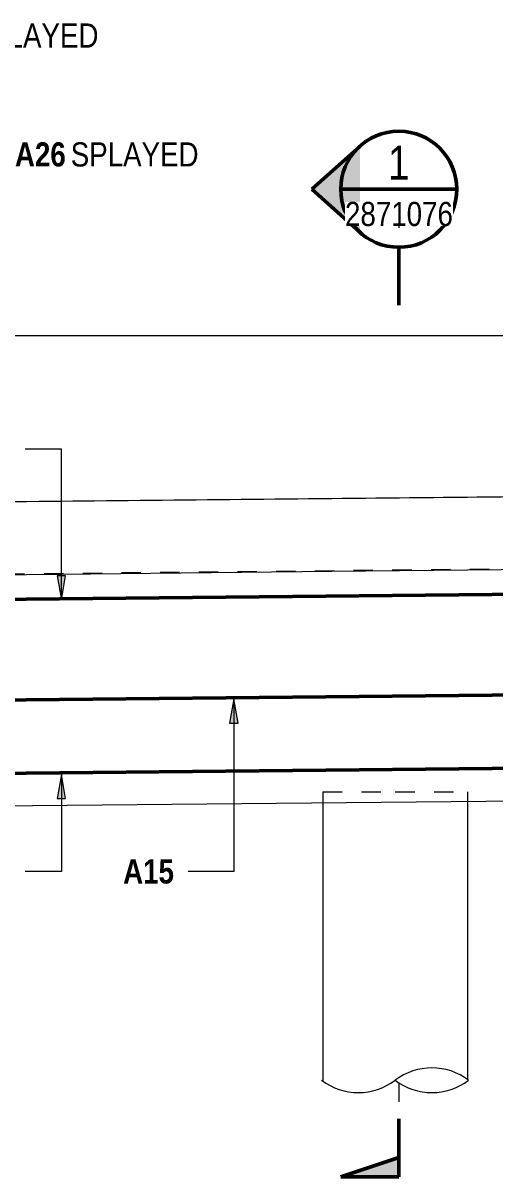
# Model space of a CAD drawing. Header units: metres. Extents: x -1691 to -1596, y 2 to 594.
# Drawn here: x -1643.13 to -1640.7, y 15.79 to 21.75 of the extents above; entities that cross this region are included whole.
import ezdxf

# ---------------------------------------------------------------- set-up
doc = ezdxf.new("R2010")
doc.units = ezdxf.units.M
doc.linetypes.add('Dot_Section Line', pattern=[0.02, 0, -0.02])
doc.linetypes.add('JacobsDash', pattern=[0.0045, 0.003, -0.0015])
for name, color, linetype, lineweight in [('BRIDGE-ABUTMENT-CONC', 7, 'Continuous', 50), ('BRIDGE-FRAMING-LINE-18-HID', 7, 'JacobsDash', 18), ('D-BDGE', 7, 'Continuous', 13), ('D-BDGE-FLOOR', 7, 'Continuous', 50), ('D-BDGE-FLOOR-PAT', 7, 'Continuous', 50), ('D-BDGE-FNDN-LINES-18-HID', 7, 'JacobsDash', 18), ('D-BDGE-FNDN-PILE-CONC', 7, 'Continuous', 50), ('D-BDGE-LINE', 7, 'Continuous', 9), ('D-ENHA-ANNO-TEXT', 7, 'Continuous', 9), ('D-ENHA-TEXT', 7, 'Continuous', 9)]:
    doc.layers.add(name, color=color, linetype=linetype, lineweight=lineweight)
doc.styles.add('Arial Narrow', font='ARIALN.TTF', dxfattribs={"height": 0.125})
doc.styles.add('Arial Narrow_1', font='ARIALN.TTF', dxfattribs={"height": 0.175})
doc.styles.add('Arial Narrow_B', font='ARIALNB.TTF', dxfattribs={"height": 0.125})

# ---------------------------------------------------------------- blocks, each defined once
blk = doc.blocks.new('01_SFO_FRP_Pile_CastInPlace_CS - CAST-IN-PLACE PILE - 0750-V5-DRG-1076 - ABUTMENT B ELEVATION REINFORCEMENT')
at = {"layer": 'D-BDGE-FNDN-LINES-18-HID'}
for p, q in [((-1683.4336, 17.7797), (-1683.4336, 17.7213)), ((-1683.4336, 17.7797), (-1683.0587, 17.7797)), ((-1683.4336, 17.7797), (-1683.0588, 17.7797)), ((-1683.0587, 17.7797), (-1682.6836, 17.7797)), ((-1683.0586, 17.7797), (-1682.6836, 17.7797)), ((-1682.6836, 17.7289), (-1682.6836, 17.7797))]:
    blk.add_line(p, q, dxfattribs=at)
at = {"layer": 'D-BDGE-FNDN-PILE-CONC', "lineweight": 18}
for p, q in [((-1683.4336, 17.7213), (-1683.4336, 16.2846)), ((-1682.6836, 16.2908), (-1682.6836, 17.7288))]:
    blk.add_line(p, q, dxfattribs=at)
blk = doc.blocks.new('T2DExtentArrowReinf_v1 - Extent-7486260-DRG-1076 - ABUTMENT B ELEVATION REINFORCEMENT')
at = {"layer": 'D-BDGE-LINE'}
blk.add_line((-1686.0633, 20.1388), (-1673.294, 20.1388), dxfattribs=at)
blk = doc.blocks.new('CS_DET_Pile-Column_BreakLine - CS_Tubular BreakLine-5901100-DRG-1076 - ABUTMENT B ELEVATION REINFORCEMENT')
at = {"layer": 'D-BDGE-LINE', "lineweight": 18}
for centre, start, end in [((-1688.2227, 16.0128), 52.95733, 127.04267), ((-1688.6027, 16.5163), 232.95733, 307.04267), ((-1688.2227, 16.5163), 232.95733, 307.04267)]:
    blk.add_arc(centre, 0.3154, start, end, dxfattribs=at)
blk = doc.blocks.new('Section - sectionTail-4870194-DRG-1076 - ABUTMENT B ELEVATION REINFORCEMENT')
at = {"layer": 'D-ENHA-ANNO-TEXT'}
blk.add_hatch(color=256, dxfattribs=at).paths.add_polyline_path([(-1683.3408, 15.7884), (-1683.0408, 15.8884), (-1683.0408, 15.7884)])
at = {"layer": 'D-ENHA-ANNO-TEXT', "lineweight": 50}
for p, q in [((-1683.0408, 15.7884), (-1683.0408, 16.0884)), ((-1683.0408, 15.8884), (-1683.3408, 15.7884)), ((-1683.0408, 15.7884), (-1683.0408, 15.8884)), ((-1683.3408, 15.7884), (-1683.0408, 15.7884))]:
    blk.add_line(p, q, dxfattribs=at)
blk = doc.blocks.new('Section - SectionHead-4898858-DRG-1076 - ABUTMENT B ELEVATION REINFORCEMENT')
at = {"layer": 'D-ENHA-ANNO-TEXT'}
h = blk.add_hatch(color=256, dxfattribs=at)
edge = h.paths.add_edge_path()
edge.add_line((-1683.4908, 20.8946), (-1683.2409, 20.671))
edge.add_arc((-1683.0408, 20.8946), 0.3, 131.82771, 228.17229, ccw=False)
edge.add_line((-1683.2409, 21.1182), (-1683.4908, 20.8946))
at = {"layer": 'D-ENHA-ANNO-TEXT', "lineweight": 50}
for p, q in [((-1683.4908, 20.8946), (-1683.2409, 21.1182)), ((-1683.2409, 20.671), (-1683.4908, 20.8946)), ((-1683.0408, 20.5946), (-1683.0408, 20.2946))]:
    blk.add_line(p, q, dxfattribs=at)
for start, end in [(90, 270), (270, 90)]:
    blk.add_arc((-1683.0408, 20.8946), 0.3, start, end, dxfattribs=at)

msp = doc.modelspace()

# ---------------------------------------------------------------- hatches: boundary and pattern name
at = {"layer": 'D-BDGE-FLOOR-PAT', "true_color": 0xe1e1e1}
msp.add_hatch(color=254, dxfattribs=at).paths.add_polyline_path([(-1647.1477, 19.2384), (-1634.5253, 19.3645), (-1634.5251, 19.3675), (-1647.0607, 19.2421)])
at = {"layer": 'D-ENHA-TEXT'}
for points in [[(-1642.9354, 18.7718), (-1642.9133, 18.8968), (-1642.9574, 18.8968)], [(-1642.0443, 18.2595), (-1642.0663, 18.1345), (-1642.0223, 18.1345)], [(-1642.9354, 17.8691), (-1642.9574, 17.7441), (-1642.9133, 17.7441)]]:
    msp.add_hatch(color=256, dxfattribs=at).paths.add_polyline_path(points)

# ---------------------------------------------------------------- linework, layer by layer
at = {"layer": 'BRIDGE-ABUTMENT-CONC', "lineweight": 9}
msp.add_line((-1634.5256, 17.7922), (-1647.1438, 17.6654), dxfattribs=at)
at = {"layer": 'BRIDGE-FRAMING-LINE-18-HID', "color": 8, "lineweight": 9, "true_color": 0x808080}
msp.add_line((-1634.5256, 18.9923), (-1647.1438, 18.8655), dxfattribs=at)
at = {"layer": 'D-BDGE', "lineweight": 50}
for p, q in [((-1634.6101, 18.8614), (-1646.2439, 18.7445)), ((-1644.6939, 18.2391), (-1634.5252, 18.3414)), ((-1646.2439, 17.8445), (-1634.6101, 17.9615))]:
    msp.add_line(p, q, dxfattribs=at)
at = {"layer": 'D-BDGE-FLOOR', "color": 252, "lineweight": 9, "true_color": 0x888888, "flags": 128}
for points in [[(-1634.5253, 19.3645), (-1635.9278, 19.3505), (-1637.3303, 19.3365), (-1638.7328, 19.3225), (-1640.1353, 19.3085), (-1641.5378, 19.2945), (-1642.9403, 19.2805), (-1644.3428, 19.2664), (-1645.7452, 19.2524), (-1647.1477, 19.2384)], [(-1647.0527, 19.2424), (-1645.6607, 19.2563), (-1644.2688, 19.2702), (-1642.8768, 19.2841), (-1641.4849, 19.298), (-1640.0929, 19.3119), (-1638.701, 19.3258), (-1637.309, 19.3397), (-1635.9171, 19.3536), (-1634.5251, 19.3675)], [(-1647.1477, 18.8634), (-1645.7452, 18.8774), (-1644.3428, 18.8914), (-1642.9403, 18.9055), (-1641.5378, 18.9195), (-1640.1353, 18.9335), (-1638.7328, 18.9475), (-1637.3303, 18.9615), (-1635.9278, 18.9755), (-1634.5253, 18.9895)]]:
    msp.add_lwpolyline(points, dxfattribs=at)
at = {"layer": 'D-ENHA-ANNO-TEXT', "lineweight": 50}
msp.add_line((-1641.4919, 20.8946), (-1640.8919, 20.8946), dxfattribs=at)
at = {"layer": 'D-ENHA-ANNO-TEXT', "color": 7, "linetype": 'Dot_Section Line', "true_color": 0xffffff}
for p, q in [((-1641.1919, 20.7946), (-1641.1919, 20.4507)), ((-1641.1919, 16.2759), (-1641.1919, 16.0884))]:
    msp.add_line(p, q, dxfattribs=at)
at = {"layer": 'D-ENHA-TEXT'}
for p, q in [((-1643.119, 19.5501), (-1643.1226, 19.5501)), ((-1642.9354, 19.5501), (-1643.119, 19.5501)), ((-1642.9354, 18.7718), (-1642.9354, 19.5501)), ((-1642.9133, 18.8968), (-1642.9574, 18.8968)), ((-1642.9574, 18.8968), (-1642.9354, 18.7718)), ((-1642.9354, 18.7718), (-1642.9133, 18.8968)), ((-1642.0443, 18.2595), (-1642.0663, 18.1345)), ((-1642.0223, 18.1345), (-1642.0443, 18.2595)), ((-1642.0443, 18.2595), (-1642.0443, 17.3677)), ((-1642.0663, 18.1345), (-1642.0223, 18.1345)), ((-1642.9354, 17.8691), (-1642.9574, 17.7441)), ((-1642.9133, 17.7441), (-1642.9354, 17.8691)), ((-1642.9354, 17.8691), (-1642.9354, 17.3677)), ((-1642.9574, 17.7441), (-1642.9133, 17.7441)), ((-1643.119, 17.3677), (-1643.1226, 17.3677)), ((-1642.9354, 17.3677), (-1643.119, 17.3677)), ((-1642.157, 17.3677), (-1642.2799, 17.3677)), ((-1642.0443, 17.3677), (-1642.157, 17.3677))]:
    msp.add_line(p, q, dxfattribs=at)

# ---------------------------------------------------------------- block references
at = {"layer": 'D-BDGE-FNDN-LINES-18-HID'}
msp.add_blockref('01_SFO_FRP_Pile_CastInPlace_CS - CAST-IN-PLACE PILE - 0750-V5-DRG-1076 - ABUTMENT B ELEVATION REINFORCEMENT', (41.8488, 0), dxfattribs=at)
at = {"layer": 'D-BDGE-LINE'}
for name, p in [('T2DExtentArrowReinf_v1 - Extent-7486260-DRG-1076 - ABUTMENT B ELEVATION REINFORCEMENT', (41.8488, 0)), ('CS_DET_Pile-Column_BreakLine - CS_Tubular BreakLine-5901100-DRG-1076 - ABUTMENT B ELEVATION REINFORCEMENT', (47.2018, 0.0238))]:
    msp.add_blockref(name, p, dxfattribs=at)
at = {"layer": 'D-ENHA-ANNO-TEXT', "lineweight": 50}
for name in ['Section - SectionHead-4898858-DRG-1076 - ABUTMENT B ELEVATION REINFORCEMENT', 'Section - sectionTail-4870194-DRG-1076 - ABUTMENT B ELEVATION REINFORCEMENT']:
    msp.add_blockref(name, (41.8488, 0), dxfattribs=at)

# ---------------------------------------------------------------- texts
at = {"layer": 'D-ENHA-TEXT', "char_height": 0.125, "attachment_point": 1, "bg_fill": 3, "box_fill_scale": 1, "bg_fill_color": 256, "bg_fill_transparency": 0}
for s, insert, style in [('SPLAYED', (-1643.4042, 21.7519), 'Arial Narrow'), ('A21 + A22 + A23 + A24 + A25 + A26 ', (-1645.3046, 21.1373), 'Arial Narrow_B'), ('A15', (-1642.6162, 17.4302), 'Arial Narrow_B')]:
    msp.add_mtext(s, dxfattribs=dict(at, insert=insert, style=style))

# ---------------------------------------------------------------- next in the draw order: texts
at = {"layer": 'D-ENHA-ANNO-TEXT', "insert": (-1641.2482, 21.1195), "char_height": 0.175, "attachment_point": 1, "style": 'Arial Narrow_1', "bg_fill": 3, "box_fill_scale": 1, "bg_fill_color": 256, "bg_fill_transparency": 0}
msp.add_mtext('1', dxfattribs=at)
at = {"layer": 'D-ENHA-ANNO-TEXT', "insert": (-1641.4697, 20.8294), "char_height": 0.125, "attachment_point": 1, "style": 'Arial Narrow', "bg_fill": 3, "box_fill_scale": 1, "bg_fill_color": 256, "bg_fill_true_color": 13158600, "bg_fill_transparency": 0}
msp.add_mtext('2871076', dxfattribs=at)
at = {"layer": 'D-ENHA-TEXT', "insert": (-1642.887, 21.1373), "char_height": 0.125, "attachment_point": 1, "style": 'Arial Narrow', "bg_fill": 3, "box_fill_scale": 1, "bg_fill_color": 256, "bg_fill_transparency": 0}
msp.add_mtext('SPLAYED', dxfattribs=at)

doc.saveas('drawing.dxf')
